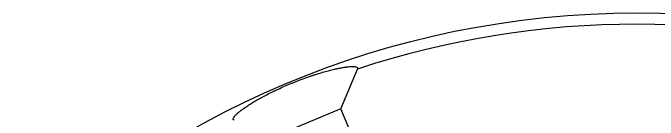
# Model space of a CAD drawing. Header units: millimetres. Extents: x -5 to 579, y 15 to 400.
# Drawn here: x 48.4 to 128.6, y 245.5 to 258.8 of the extents above; entities that cross this region are included whole.
import ezdxf

# ---------------------------------------------------------------- set-up
doc = ezdxf.new("R2010")
doc.units = ezdxf.units.MM
doc.layers.add('1', color=7, linetype='Continuous', true_color=0xffffff)

msp = doc.modelspace()

# ---------------------------------------------------------------- linework, layer by layer
at = {"layer": '1'}
for p, q in [((89.194, 246.906), (91.247, 251.86)), ((89.194, 246.906), (80.879, 243.461)), ((91.695, 240.867), (89.194, 246.906))]:
    msp.add_line(p, q, dxfattribs=at)
msp.add_circle((125.984, 146.328), 112.5, dxfattribs=at)
msp.add_arc((125.984, 146.328), 111.102, 71.78034, 108.21966, dxfattribs=at)
msp.add_open_spline([(75.924, 245.514), (75.915, 245.518), (75.907, 245.522), (75.863, 245.546), (75.839, 245.571), (75.813, 245.633), (75.81, 245.707), (75.852, 245.803), (75.901, 245.883), (75.92, 245.911), (75.947, 245.948), (75.953, 245.955), (75.965, 245.971), (75.983, 245.993), (76.003, 246.017), (76.072, 246.097), (76.204, 246.234), (76.379, 246.39), (76.576, 246.554), (76.686, 246.641), (76.837, 246.755), (76.868, 246.778), (76.931, 246.825), (76.963, 246.848), (77.062, 246.92), (77.13, 246.968), (77.341, 247.115), (77.491, 247.216), (77.81, 247.423), (77.979, 247.53), (78.247, 247.693), (78.339, 247.749), (78.48, 247.833), (78.552, 247.875), (78.625, 247.917), (78.674, 247.946), (78.699, 247.96), (78.922, 248.089), (79.332, 248.319), (79.769, 248.552), (80.22, 248.785), (80.452, 248.902), (80.751, 249.049), (80.842, 249.093), (80.933, 249.137), (80.994, 249.166), (81.025, 249.181), (81.179, 249.255), (81.303, 249.313), (81.676, 249.486), (82.178, 249.714), (82.691, 249.933), (83.079, 250.095), (83.21, 250.148), (83.406, 250.228), (83.471, 250.254), (83.603, 250.306), (83.668, 250.332), (83.995, 250.46), (84.254, 250.559), (84.768, 250.748), (85.023, 250.839), (85.402, 250.97), (85.527, 251.013), (85.715, 251.076), (85.777, 251.096), (85.902, 251.137), (85.964, 251.157), (86.272, 251.256), (86.512, 251.331), (86.98, 251.47), (87.435, 251.599), (87.865, 251.711), (88.282, 251.813), (88.48, 251.859), (88.86, 251.941), (89.22, 252.013), (89.544, 252.067), (89.735, 252.095), (89.773, 252.1), (89.847, 252.11), (89.883, 252.115), (89.99, 252.128), (90.059, 252.135), (90.256, 252.155), (90.376, 252.163), (90.595, 252.17), (90.693, 252.17), (90.823, 252.162), (90.864, 252.159), (90.921, 252.152), (90.94, 252.149), (90.975, 252.143), (90.992, 252.14), (91.072, 252.123), (91.124, 252.105), (91.204, 252.061), (91.232, 252.035), (91.264, 251.975), (91.268, 251.941), (91.257, 251.889), (91.253, 251.875), (91.247, 251.86)], degree=3, knots=[0, 0, 0, 0, 0.006305, 0.006305, 0.03523, 0.03523, 0.064154, 0.093078, 0.093078, 0.10754, 0.10754, 0.111156, 0.111156, 0.114772, 0.122003, 0.122003, 0.150927, 0.179851, 0.179851, 0.208776, 0.208776, 0.216007, 0.216007, 0.223238, 0.223238, 0.2377, 0.2377, 0.266624, 0.266624, 0.295548, 0.295548, 0.310011, 0.310011, 0.317242, 0.320857, 0.320857, 0.324473, 0.324473, 0.353397, 0.382321, 0.382321, 0.411246, 0.411246, 0.418477, 0.422092, 0.422092, 0.425708, 0.425708, 0.44017, 0.44017, 0.469094, 0.498019, 0.498019, 0.512481, 0.512481, 0.519712, 0.519712, 0.526943, 0.526943, 0.555867, 0.555867, 0.584791, 0.584791, 0.599254, 0.599254, 0.606485, 0.606485, 0.613716, 0.613716, 0.64264, 0.64264, 0.671564, 0.700489, 0.700489, 0.729413, 0.729413, 0.758337, 0.787262, 0.787262, 0.794493, 0.794493, 0.801724, 0.801724, 0.816186, 0.816186, 0.84511, 0.84511, 0.874034, 0.874034, 0.888497, 0.888497, 0.895728, 0.895728, 0.902959, 0.902959, 0.931883, 0.931883, 0.960807, 0.960807, 0.989732, 0.989732, 1, 1, 1, 1], dxfattribs=at)

doc.saveas('drawing.dxf')
